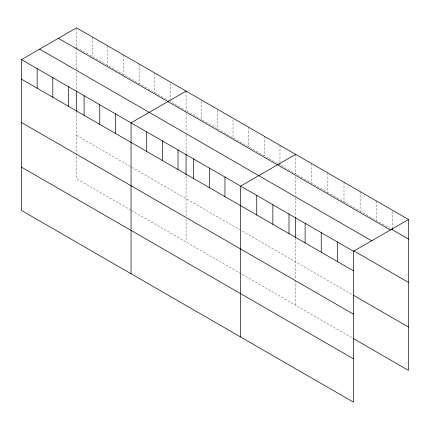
<?xml version="1.0" encoding="UTF-8"?>
<svg xmlns="http://www.w3.org/2000/svg" width="430" height="430" viewBox="0 0 430 430"><rect width="100%" height="100%" fill="white"/><g stroke="black" fill="none" stroke-linecap="round" stroke-linejoin="round"><path stroke-width="0.32" stroke-dasharray="2.15 1.61" d="M76.508 69.085L76.508 50.047M76.508 49.391L76.508 27.837M76.508 47.418L168.673 100.631M186.647 111.005L201.718 119.707L201.718 100.126M202.293 120.045L216.79 128.409M232.436 137.444L217.365 128.742L217.365 109.161M277.651 163.55L233.017 137.783L233.017 118.196M278.231 163.884L390.069 228.454M76.508 135.396L130.994 166.856M131.575 167.189L352.638 294.819M130.994 210.189L76.508 178.729L76.508 153.779M131.575 210.523L352.638 338.152M392.375 211.506L392.375 227.825M376.25 200.891L376.25 220.472M360.125 191.581L360.125 211.162M344 182.272L344 201.853M327.875 172.962L327.875 192.543M311.75 163.653L311.75 183.234M295.625 154.343L295.625 173.924M295.625 176.553L295.625 195.591M295.625 197.558L295.625 216.602M295.625 238.268L295.625 279.629M295.625 280.285L295.625 305.236M279.973 145.308L279.973 162.277M279.973 162.932L279.973 164.889M264.321 136.272L264.321 155.853M248.669 127.237L248.669 146.818M186.066 91.09L186.066 110.671L170.414 101.636L170.414 99.679M186.066 113.3L186.066 132.338M186.066 134.966L186.066 154.004M186.066 176.327L186.066 216.376M186.066 219.004L186.066 241.982M170.414 83.361L170.414 99.024M154.762 73.019L154.762 92.6M139.11 63.984L139.11 83.565M123.458 54.943L123.458 74.53M107.812 45.908L107.812 65.489M92.16 36.872L92.16 56.454M76.508 71.713L76.508 90.096M76.508 111.762L76.508 153.123"/><path stroke-width="0.64" d="M21.5 59.598L353.492 251.27L353.492 402.163L21.5 210.49L21.5 59.598L76.508 27.837L408.5 219.51L408.5 370.402L353.213 338.485M186.066 91.09L131.059 122.846L131.059 273.743M295.625 154.343L240.617 186.099L240.617 336.991M353.492 251.27L408.5 219.51M391.225 229.12L408.5 239.096M58.356 38.318L390.349 229.991M39.651 49.117L371.644 240.789M353.788 250.84L408.5 282.424M21.5 79.179L353.492 270.852M353.213 295.152L408.5 327.074M21.5 122.512L353.492 314.185M21.5 167.157L353.492 358.83M392.375 228.48L392.375 229.787M337.367 241.961L337.367 261.542M321.242 232.651L321.242 252.233M305.117 223.342L305.117 242.923M295.625 217.257L295.625 237.613M288.992 214.032L288.992 233.614M272.867 204.723L272.867 224.304M256.742 195.408L256.742 214.995M224.965 177.063L224.965 196.644M209.313 168.028L209.313 187.609M193.661 158.993L193.661 178.574M186.066 154.004L186.066 175.015M178.009 149.957L178.009 169.538M162.357 140.922L162.357 160.503M146.711 131.886L146.711 151.468M115.407 113.81L115.407 133.391M99.755 104.775L99.755 124.356M84.103 95.739L84.103 115.321M76.508 90.751L76.508 111.107M68.451 86.704L68.451 106.285M52.804 77.669L52.804 97.25M37.152 68.633L37.152 88.215"/></g></svg>
